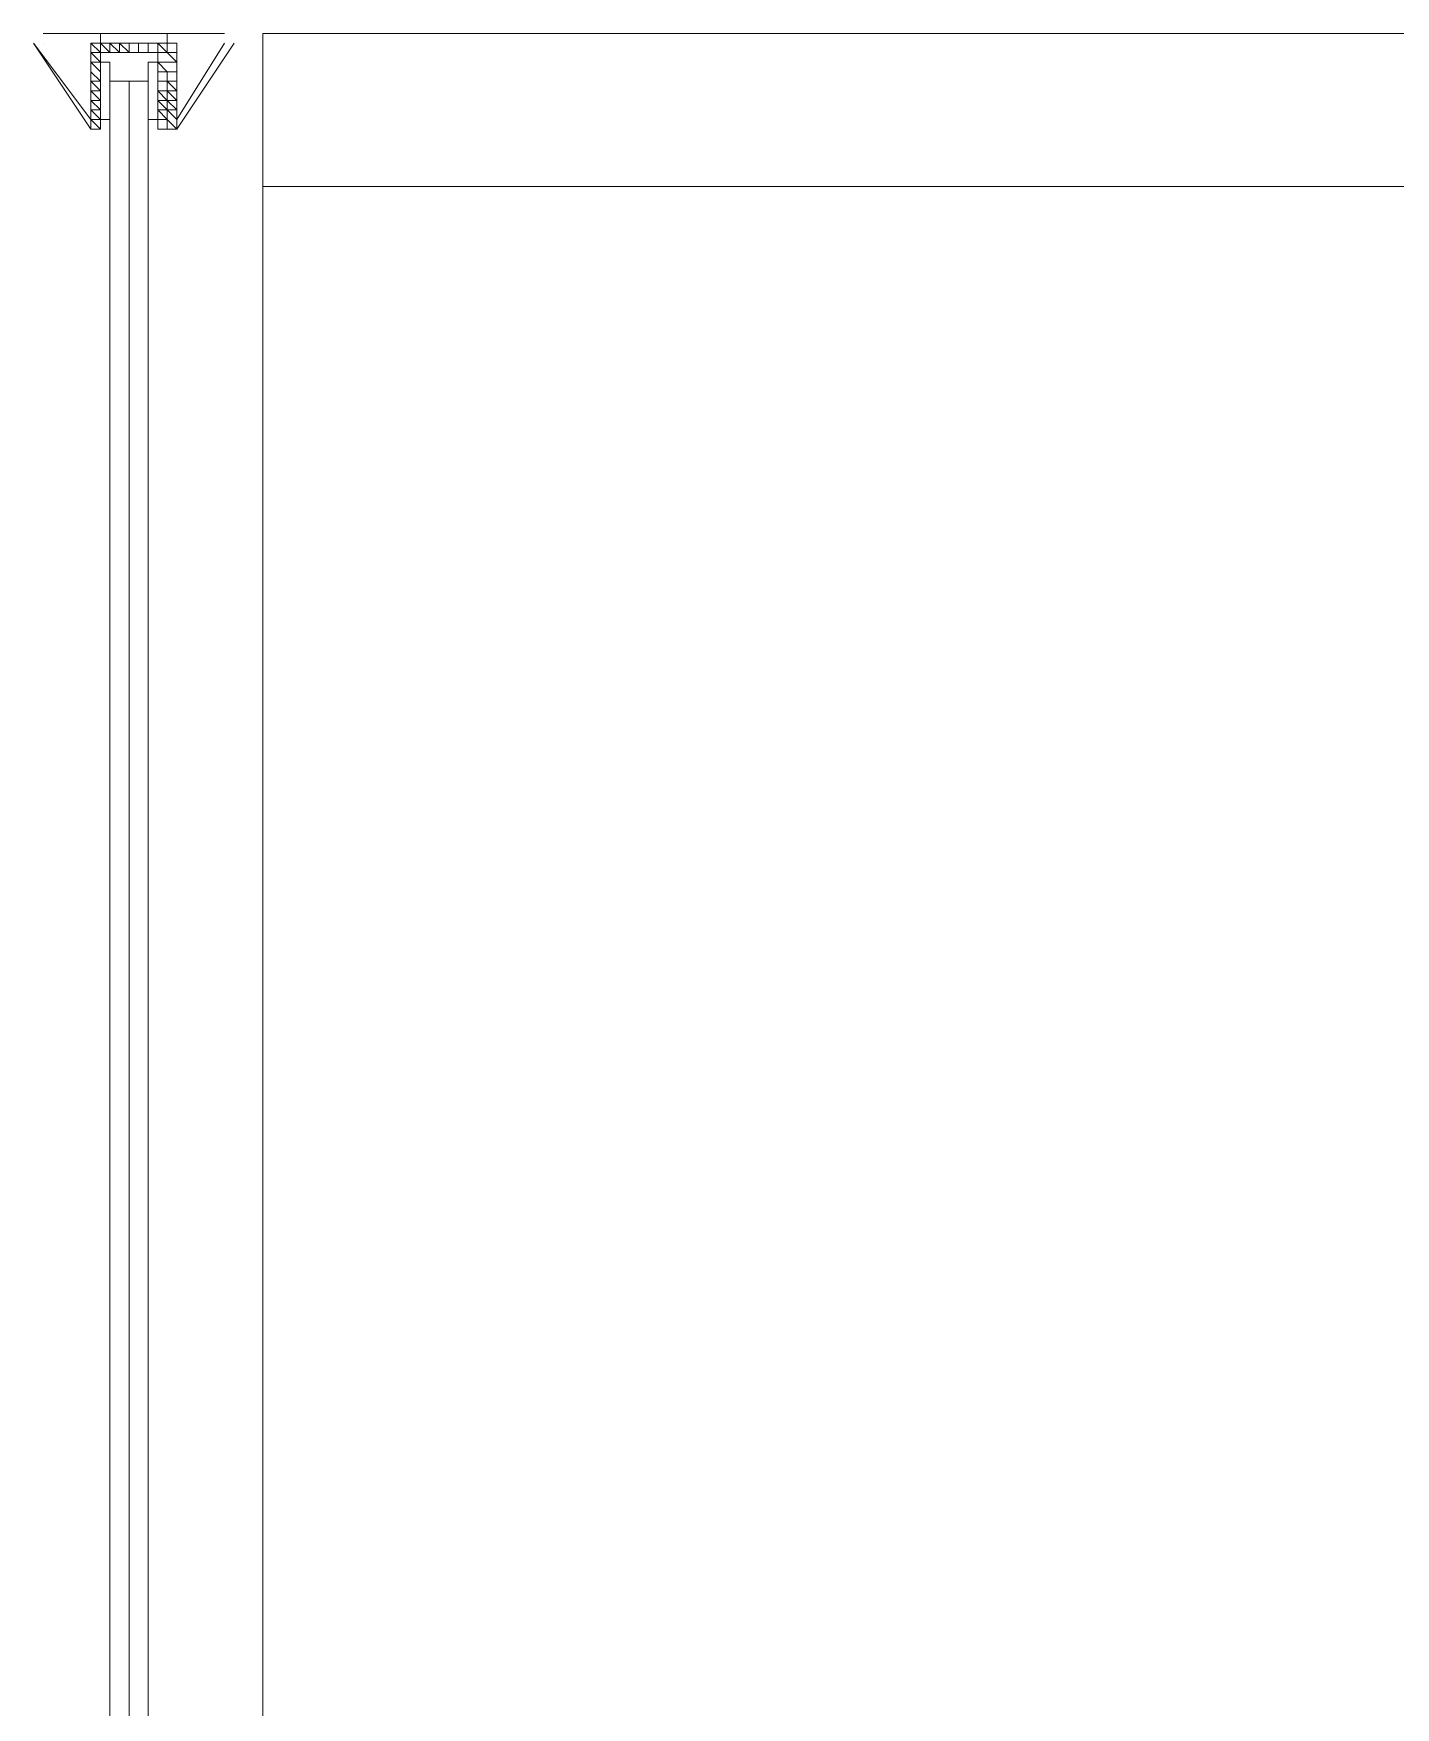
# Model space of a CAD drawing. Header units: millimetres. Extents: x 182 to 575, y -105 to 95.
# Drawn here: x 275.88 to 276.559, y 78.22 to 79.054 of the extents above; entities that cross this region are included whole.
import ezdxf

# ---------------------------------------------------------------- set-up
doc = ezdxf.new("R2010")
doc.units = ezdxf.units.MM
doc.header["$MEASUREMENT"] = 0
doc.layers.add('PDF_Geometry', color=7, linetype='Continuous')

msp = doc.modelspace()

# ---------------------------------------------------------------- linework, layer by layer
at = {"layer": 'PDF_Geometry', "lineweight": 20}
for points in [[(275.8802, 79.0491), (275.90877, 79.01101), (275.90877, 79.0491), (275.90877, 79.00624)], [(275.92782, 79.05386), (275.88496, 79.05386)], [(275.91354, 79.00624), (275.91354, 79.04434), (275.94211, 79.04434), (275.94211, 79.00624), (275.95163, 79.00624), (275.95163, 79.0491), (275.90877, 79.0491), (275.90877, 79.00624)], [(275.92782, 79.05386), (275.97544, 79.05386)], [(275.91354, 79.03958), (275.9183, 79.03958), (275.9183, 79.01101), (275.91354, 79.01101)], [(275.94211, 79.03958), (275.93735, 79.03958), (275.93735, 79.01101), (275.94211, 79.01101)]]:
    msp.add_lwpolyline(points, close=True, dxfattribs=at)
at = {"layer": 'PDF_Geometry', "lineweight": 13}
for points in [[(275.8802, 79.0491), (275.90877, 79.01101), (275.90877, 79.0491), (275.90877, 79.00624)], [(275.92782, 79.05386), (275.88496, 79.05386)], [(275.94687, 79.0491), (275.94687, 79.05386), (275.91354, 79.05386), (275.91354, 79.0491)], [(275.91354, 79.0491), (275.91354, 79.04434), (275.9183, 79.04434)], [(277.34211, 79.05386), (277.34211, 78.97767), (275.99449, 78.97767), (275.99449, 79.05386)], [(275.90877, 79.03958), (275.91354, 79.03482), (275.91354, 79.03958)], [(275.94211, 79.03958), (275.94687, 79.03958)], [(275.90877, 79.03005), (275.91354, 79.02529), (275.91354, 79.03005)], [(275.9183, 77.93481), (275.92782, 77.93481), (275.92782, 79.03005), (275.9183, 79.03005)], [(275.9183, 77.93481), (275.92782, 77.93481), (275.92782, 79.03005), (275.9183, 79.03005)], [(275.93735, 77.93481), (275.92782, 77.93481), (275.92782, 79.03005), (275.93735, 79.03005)], [(275.93735, 77.93481), (275.92782, 77.93481), (275.92782, 79.03005), (275.93735, 79.03005)], [(275.90877, 79.01577), (275.91354, 79.01101), (275.91354, 79.01577)], [(275.94211, 79.01577), (275.94687, 79.01101), (275.94687, 79.01577)], [(275.91354, 79.00624), (275.91354, 79.01101), (275.90877, 79.01101)], [(275.99449, 78.97767), (277.34211, 78.97767), (277.34211, 77.99672), (275.99449, 77.99672)]]:
    msp.add_lwpolyline(points, close=True, dxfattribs=at)
for points in [[(275.91354, 79.04434), (275.91354, 79.03958), (275.90877, 79.04434), (275.91354, 79.04434), (275.90877, 79.0491), (275.90877, 79.01101), (275.8802, 79.0491)], [(275.88496, 79.05386), (275.92782, 79.05386), (275.97544, 79.05386), (275.92782, 79.05386), (275.97544, 79.05386)], [(275.88496, 79.0491), (275.88496, 79.0491)], [(275.88496, 79.0491), (275.88496, 79.0491)], [(275.88496, 79.0491), (275.88496, 79.0491)], [(275.91354, 79.0491), (275.91354, 79.0491)], [(275.92306, 79.04434), (275.9183, 79.04434), (275.9183, 79.0491), (275.92306, 79.04434), (275.92782, 79.04434), (275.92306, 79.04434), (275.92306, 79.0491), (275.92782, 79.04434), (275.93258, 79.04434), (275.93258, 79.0491), (275.93258, 79.04434), (275.93735, 79.04434)], [(275.92306, 79.0491), (275.92306, 79.0491)], [(275.92782, 79.0491), (275.92782, 79.0491)], [(275.92782, 79.0491), (275.92782, 79.0491)], [(275.93258, 79.04434), (275.92782, 79.04434), (275.92782, 79.0491)], [(275.95163, 79.03958), (275.94687, 79.03958), (275.95163, 79.03958), (275.94687, 79.04434), (275.94211, 79.0491), (275.94211, 79.04434), (275.93735, 79.04434), (275.93735, 79.0491), (275.93735, 79.04434), (275.94211, 79.04434)], [(275.93735, 79.0491), (275.93735, 79.0491)], [(275.94687, 79.04434), (275.94211, 79.04434), (275.94211, 79.0491)], [(275.95163, 79.04434), (275.94687, 79.04434), (275.94687, 79.0491), (275.95163, 79.0491), (275.95163, 79.01101), (275.97544, 79.0491), (275.95163, 79.01101), (275.95163, 79.0491), (275.95163, 79.00624), (275.9802, 79.0491)], [(275.94687, 79.0491), (275.94687, 79.0491)], [(275.97544, 79.0491), (275.97544, 79.0491)], [(275.99449, 79.05386), (275.99449, 78.97767)], [(275.90877, 79.04434), (275.90877, 79.04434)], [(275.91354, 79.04434), (275.91354, 79.04434)], [(275.9183, 79.04434), (275.9183, 79.04434)], [(275.92782, 79.04434), (275.92782, 79.04434)], [(275.93258, 79.04434), (275.93258, 79.04434)], [(275.93735, 79.04434), (275.93735, 79.04434)], [(275.94211, 79.04434), (275.94211, 79.04434)], [(275.94687, 79.04434), (275.94687, 79.04434)], [(275.94687, 79.04434), (275.94687, 79.04434)], [(275.91354, 79.03482), (275.91354, 79.03005), (275.90877, 79.03482), (275.90877, 79.03958)], [(275.91354, 79.03958), (275.91354, 79.03958)], [(275.91354, 79.03482), (275.91354, 79.03482)], [(275.95163, 79.03482), (275.94687, 79.03482), (275.94211, 79.03958)], [(275.94211, 79.03482), (275.94687, 79.03482), (275.94687, 79.03005), (275.95163, 79.03005), (275.94687, 79.03005), (275.94211, 79.03005), (275.94687, 79.03005), (275.95163, 79.02529), (275.94687, 79.02529), (275.94687, 79.03005)], [(275.94687, 79.03482), (275.94687, 79.03482)], [(275.94687, 79.03482), (275.94687, 79.03482)], [(275.94687, 79.03482), (275.94687, 79.03482)], [(275.95163, 79.03482), (275.95163, 79.03482)], [(275.90877, 79.02529), (275.91354, 79.02053), (275.91354, 79.02529), (275.90877, 79.02529), (275.90877, 79.03005)], [(275.90877, 79.02529), (275.90877, 79.02529)], [(275.91354, 79.03005), (275.91354, 79.03005)], [(275.91354, 79.02529), (275.91354, 79.02529)], [(275.95163, 79.01101), (275.94687, 79.01577), (275.94211, 79.02053), (275.94687, 79.02053), (275.95163, 79.01577), (275.94687, 79.01577), (275.94687, 79.02053), (275.94211, 79.02529), (275.94687, 79.02529), (275.94687, 79.02053), (275.95163, 79.02053), (275.94687, 79.02529)], [(275.94211, 79.02529), (275.94211, 79.02529)], [(275.91354, 79.02053), (275.90877, 79.02053), (275.91354, 79.01577)], [(275.90877, 79.01577), (275.90877, 79.01577)], [(275.94211, 79.02053), (275.94211, 79.02053)], [(275.95163, 79.02053), (275.95163, 79.02053)], [(275.90877, 79.01101), (275.90877, 79.01101)], [(275.91354, 79.01101), (275.91354, 79.01101)], [(275.95163, 79.00624), (275.94687, 79.01101), (275.94211, 79.01101), (275.94687, 79.01101), (275.94687, 79.00624), (275.94211, 79.00624)], [(275.95163, 79.01101), (275.95163, 79.01101)], [(275.91354, 79.00624), (275.91354, 79.00624)], [(275.94687, 79.00624), (275.94687, 79.00624)]]:
    msp.add_lwpolyline(points, dxfattribs=at)
at = {"layer": 'PDF_Geometry', "lineweight": 20}
for points in [[(275.88496, 79.0491), (275.88496, 79.0491)], [(275.88496, 79.0491), (275.88496, 79.0491)], [(275.90877, 79.0491), (275.90877, 79.0491)], [(275.97544, 79.0491), (275.95163, 79.01101), (275.95163, 79.0491), (275.95163, 79.00624), (275.9802, 79.0491)], [(275.95163, 79.0491), (275.95163, 79.0491)], [(275.97544, 79.0491), (275.97544, 79.0491)]]:
    msp.add_lwpolyline(points, dxfattribs=at)
at = {"layer": 'PDF_Geometry', "lineweight": 0}
for points in [[(275.91354, 79.05386), (275.92782, 79.05386), (275.94687, 79.05386)], [(275.94687, 79.0491), (275.92782, 79.0491), (275.91354, 79.0491), (275.92782, 79.0491), (275.94687, 79.0491), (275.92782, 79.0491), (275.91354, 79.0491)], [(275.91354, 79.01101), (275.91354, 79.03958), (275.91354, 79.01101)], [(275.9183, 79.01101), (275.9183, 79.03958), (275.9183, 79.01101)], [(275.93735, 79.01101), (275.93735, 79.03958)], [(275.94211, 79.01101), (275.94211, 79.03958), (275.94211, 79.01101), (275.94211, 79.03958)]]:
    msp.add_lwpolyline(points, dxfattribs=at)

doc.saveas('drawing.dxf')
